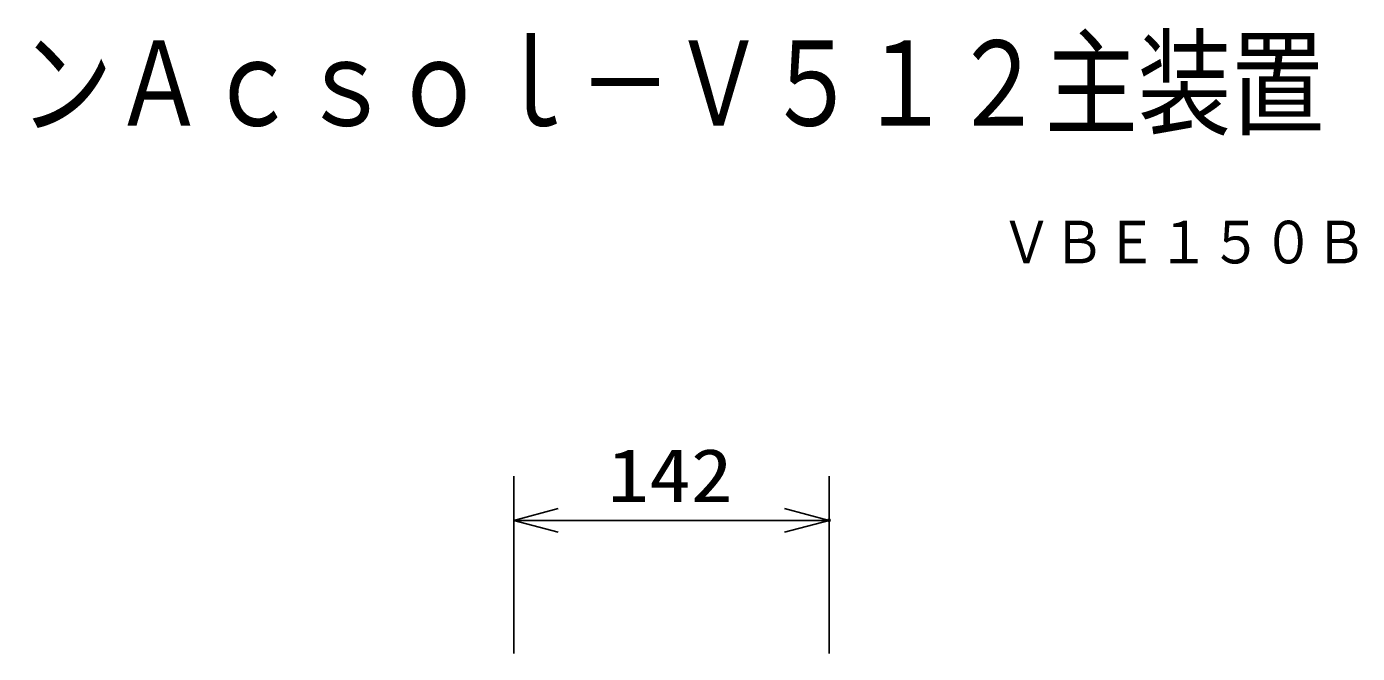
# Model space of a CAD drawing. Units: millimetres, scale not verified. Extents: x -63 to 64, y -56 to 57.
# Drawn here: x 2.4 to 62.4, y 29.1 to 57.4 of the extents above; entities that cross this region are included whole.
import ezdxf
from ezdxf.enums import TextEntityAlignment as Align

# ---------------------------------------------------------------- set-up
doc = ezdxf.new("R2010")
doc.units = ezdxf.units.MM
doc.header["$LTSCALE"] = 0.190265
doc.header["$PDMODE"] = 32
doc.header["$PDSIZE"] = 0.0951
for name, color, linetype in [('0-0_MOJI1', 2, 'Continuous'), ('0-1_TOUROKU', 1, 'Continuous'), ('0-3_WAKU', 3, 'Continuous'), ('0-4_DEFPOINTS', 7, 'Continuous')]:
    doc.layers.add(name, color=color, linetype=linetype)
doc.styles.add('ＭＳ ゴシック', font='')
doc.styles.get('ＭＳ ゴシック').set_extended_font_data('MS Gothic')

# ---------------------------------------------------------------- blocks, each defined once
blk = doc.blocks.new('_OPEN30')
at = {"layer": '0-4_DEFPOINTS'}
blk.add_line((0, 0), (-1, 0), dxfattribs=at)
blk.add_lwpolyline([(-1, 0.26795), (0, 0), (-1, -0.26795)], dxfattribs=at)

msp = doc.modelspace()

# ---------------------------------------------------------------- linework, layer by layer
at = {"layer": '0-3_WAKU'}
for p, q in [((24.3765, 29.1253), (24.3765, 37.1253)), ((38.5765, 29.1253), (38.5765, 37.1253)), ((26.3765, 35.1253), (36.5765, 35.1253))]:
    msp.add_line(p, q, dxfattribs=at)
at = {"layer": '0-4_DEFPOINTS'}
msp.add_point((38.5765, 35.1253), dxfattribs=at)

# ---------------------------------------------------------------- block references
at = {"layer": '0-3_WAKU', "xscale": 2, "yscale": 2, "rotation": 180}
msp.add_blockref('_OPEN30', (24.3765, 35.1253), dxfattribs=at)
at = {"layer": '0-3_WAKU', "xscale": 2, "yscale": 2}
msp.add_blockref('_OPEN30', (38.5765, 35.1253), dxfattribs=at)

# ---------------------------------------------------------------- texts
at = {"layer": '0-0_MOJI1', "style": 'ＭＳ ゴシック', "width": 0.8}
msp.add_text('デジタルステーションＡｃｓｏｌ－Ｖ５１２主装置', height=3.849, dxfattribs=at).set_placement((-35.7047, 51.7675), align=Align.BOTTOM_LEFT)
at = {"layer": '0-1_TOUROKU', "style": 'ＭＳ ゴシック', "width": 0.9}
msp.add_text('ＶＢＥ１５０Ｂ', height=1.924, dxfattribs=at).set_placement((46.2951, 46.1376), align=Align.BOTTOM_LEFT)
at = {"layer": '0-3_WAKU', "style": 'ＭＳ ゴシック', "width": 1.15}
msp.add_text('142', height=2.405, dxfattribs=at).set_placement((28.5894, 35.2349), align=Align.BOTTOM_LEFT)

doc.saveas('drawing.dxf')
